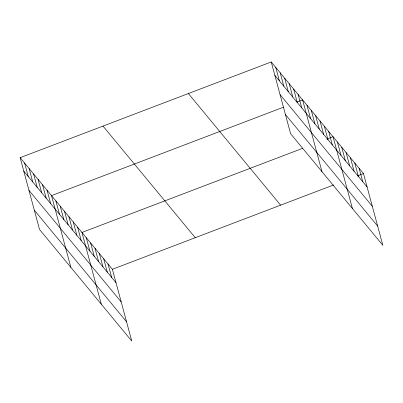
<?xml version="1.0" encoding="UTF-8"?>
<svg xmlns="http://www.w3.org/2000/svg" width="403" height="403" viewBox="0 0 403 403"><rect width="100%" height="100%" fill="white"/><g stroke="black" fill="none" stroke-linecap="round" stroke-linejoin="round"><path stroke-width="0.6" d="M20.15 157.674L112.392 269.28L131.756 341.044L39.514 229.433L20.15 157.674L271.244 61.956L363.486 173.567L382.85 245.326L290.608 133.72L271.244 61.956M283.445 107.213L51.513 195.621L70.873 267.38M296.971 102.055L302.608 99.904L321.972 171.668M302.608 148.339L81.95 232.45L101.314 304.21M326.848 139.1L333.049 136.738L352.408 208.497M112.392 269.28L333.613 184.957M357.29 175.93L363.486 173.567M274.866 75.376L367.108 186.987M280.06 94.629L372.301 206.24M285.415 114.467L377.656 226.078M188.382 93.546L280.624 205.152M103.012 126.089L195.254 237.694M23.772 171.089L116.014 282.699M28.966 190.342L121.207 301.953M34.315 210.18L126.562 321.79M359.138 168.308L362.76 181.728M354.791 163.044L358.413 176.464M350.444 157.785L354.061 171.204M346.091 152.52L349.713 165.94M341.744 147.261L345.366 160.681M337.397 141.997L341.019 155.417M328.697 131.474L332.319 144.894M324.35 126.215L327.971 139.634M320.002 120.95L323.624 134.37M315.655 115.691L319.277 129.111M311.307 110.427L314.924 123.847M306.955 105.168L310.577 118.588M298.129 94.483L301.746 107.903M293.646 89.063L297.268 102.483M289.168 83.643L292.79 97.063M284.684 78.222L288.306 91.642M280.206 72.802L283.828 86.222M275.728 67.382L279.344 80.796M108.044 264.02L111.666 277.44M103.697 258.756L107.314 272.176M99.345 253.497L102.967 266.917M94.997 248.233L98.619 261.653M90.65 242.974L94.272 256.394M86.302 237.71L89.919 251.129M77.603 227.191L81.225 240.606M73.255 221.927L76.877 235.347M68.908 216.668L72.525 230.083M64.556 211.404L68.178 224.824M60.208 206.145L63.83 219.559M55.861 200.88L59.483 214.3M47.03 190.196L50.652 203.616M42.552 184.776L46.174 198.195M38.073 179.355L41.69 192.775M33.59 173.935L37.212 187.355M29.112 168.514L32.734 181.934M24.628 163.094L28.25 176.514"/></g></svg>
